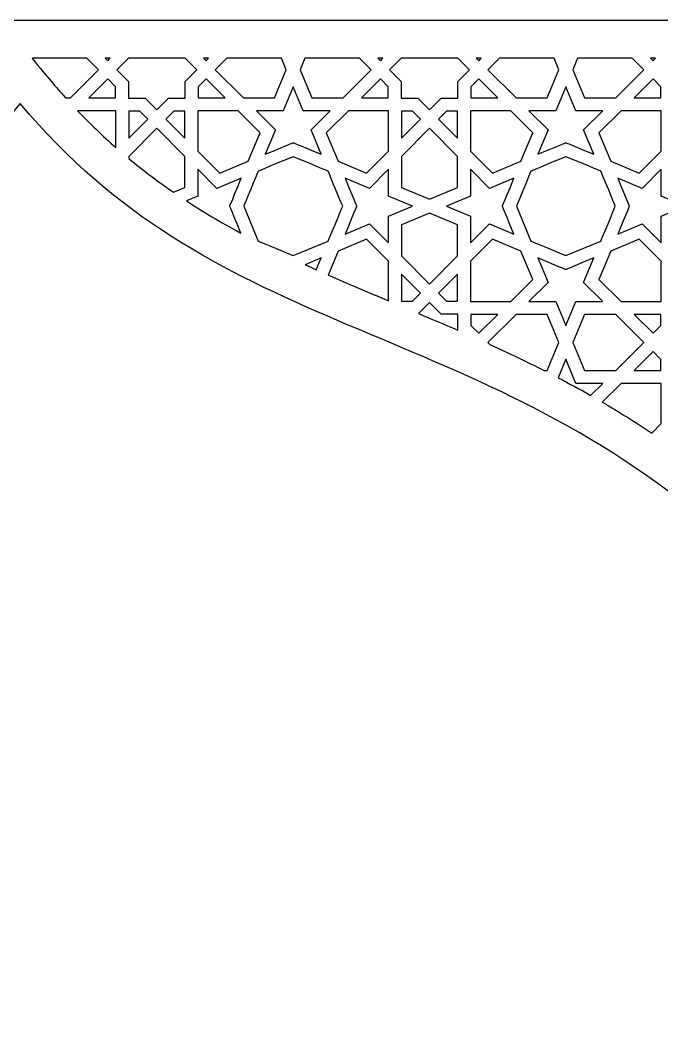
# Model space of a CAD drawing. Header units: millimetres. Extents: x -127 to 127, y -57 to 57.
# Drawn here: x 0.1 to 72.2, y -57 to 57.2 of the extents above; entities that cross this region are included whole.
import ezdxf

# ---------------------------------------------------------------- set-up
doc = ezdxf.new("R2010")
doc.units = ezdxf.units.MM
doc.header["$MEASUREMENT"] = 0
doc.layers.add('layer 1', color=7, linetype='Continuous')

msp = doc.modelspace()

# ---------------------------------------------------------------- linework, layer by layer
at = {"layer": 'layer 1', "color": 250}
for points, knots in [([(-126.8236, 57.1955), (-126.8236, 57.1955), (-126.8236, -56.9736), (-126.8236, -56.9736), (-126.8236, -56.9736), (-126.8236, -56.9736), (-98.0774, -56.9736), (-98.0774, -56.9736), (-98.0774, -56.9736), (-98.0774, -56.9736), (-98.0774, -45.5069), (-98.0774, -45.5069), (-98.0774, -45.5069), (-98.0774, -26.682), (-89.8408, -9.3041), (-75.48, 2.171), (-75.48, 2.171), (-48.3803, 23.8245), (-21.5625, 21.922), (0.0607, 47.8307), (0.0607, 47.8307), (21.6842, 21.922), (48.5017, 23.8249), (75.6017, 2.171), (75.6017, 2.171), (89.9626, -9.3041), (98.1992, -26.682), (98.1992, -45.5069), (98.1992, -45.5069), (98.1992, -45.5069), (98.1992, -56.9736), (98.1992, -56.9736), (98.1992, -56.9736), (98.1992, -56.9736), (126.9453, -56.9736), (126.9453, -56.9736), (126.9453, -56.9736), (126.9453, -56.9736), (126.9453, 57.1955), (126.9453, 57.1955), (126.9453, 57.1955), (126.9453, 57.1955), (-126.8236, 57.1955), (-126.8236, 57.1955)], [0, 0, 0, 0, 0.08333333, 0.08333333, 0.08333333, 0.08333333, 0.16666667, 0.16666667, 0.16666667, 0.16666667, 0.25, 0.25, 0.25, 0.25, 0.33333333, 0.33333333, 0.33333333, 0.33333333, 0.41666667, 0.41666667, 0.41666667, 0.41666667, 0.5, 0.5, 0.5, 0.5, 0.58333333, 0.58333333, 0.58333333, 0.58333333, 0.66666667, 0.66666667, 0.66666667, 0.66666667, 0.75, 0.75, 0.75, 0.75, 0.83333333, 0.83333333, 0.83333333, 0.83333333, 1, 1, 1, 1]), ([(8.8755, 51.6149), (8.8755, 51.6149), (5.7076, 48.4632), (5.7076, 48.4632), (5.7076, 48.4632), (5.7076, 48.4632), (5.1689, 48.4632), (5.1689, 48.4632), (5.1689, 48.4632), (3.9416, 49.826), (3.2837, 50.6402), (1.4164, 52.8902), (1.4164, 52.8902), (1.4164, 52.8902), (1.4291, 52.9209), (1.4291, 52.9209), (1.4291, 52.9209), (1.4291, 52.9209), (7.5629, 52.9209), (7.5629, 52.9209), (7.5629, 52.9209), (7.5629, 52.9209), (8.8755, 51.6149), (8.8755, 51.6149)], [0, 0, 0, 0, 0.14285714, 0.14285714, 0.14285714, 0.14285714, 0.28571429, 0.28571429, 0.28571429, 0.28571429, 0.42857143, 0.42857143, 0.42857143, 0.42857143, 0.57142857, 0.57142857, 0.57142857, 0.57142857, 0.71428571, 0.71428571, 0.71428571, 0.71428571, 1, 1, 1, 1]), ([(9.6241, 52.9209), (9.6241, 52.9209), (10.1921, 52.9209), (10.1921, 52.9209), (10.1921, 52.9209), (10.1921, 52.9209), (9.9074, 52.639), (9.9074, 52.639), (9.9074, 52.639), (9.9074, 52.639), (9.6241, 52.9209), (9.6241, 52.9209)], [0, 0, 0, 0, 0.25, 0.25, 0.25, 0.25, 0.5, 0.5, 0.5, 0.5, 1, 1, 1, 1]), ([(10.9421, 51.611), (10.9421, 51.611), (10.9485, 51.6174), (10.9485, 51.6174), (10.9485, 51.6174), (10.9485, 51.6174), (10.9442, 51.6213), (10.9442, 51.6213), (10.9442, 51.6213), (10.9442, 51.6213), (12.2527, 52.9167), (12.2527, 52.9167), (12.2527, 52.9167), (12.2527, 52.9167), (18.6246, 52.9209), (18.6246, 52.9209), (18.6246, 52.9209), (18.6246, 52.9209), (19.9394, 51.6149), (19.9394, 51.6149), (19.9394, 51.6149), (19.9394, 51.6149), (18.6246, 50.3135), (18.6246, 50.3135), (18.6246, 50.3135), (18.6246, 50.3135), (18.6246, 48.429), (18.6246, 48.429), (18.6246, 48.429), (18.6246, 48.429), (16.7404, 48.429), (16.7404, 48.429), (16.7404, 48.429), (16.7404, 48.429), (15.4386, 47.1145), (15.4386, 47.1145), (15.4386, 47.1145), (15.4386, 47.1145), (14.1372, 48.429), (14.1372, 48.429), (14.1372, 48.429), (14.1372, 48.429), (12.2527, 48.429), (12.2527, 48.429), (12.2527, 48.429), (12.2527, 48.429), (12.2527, 50.3135), (12.2527, 50.3135), (12.2527, 50.3135), (12.2527, 50.3135), (10.9421, 51.611), (10.9421, 51.611)], [0, 0, 0, 0, 0.07142857, 0.07142857, 0.07142857, 0.07142857, 0.14285714, 0.14285714, 0.14285714, 0.14285714, 0.21428571, 0.21428571, 0.21428571, 0.21428571, 0.28571429, 0.28571429, 0.28571429, 0.28571429, 0.35714286, 0.35714286, 0.35714286, 0.35714286, 0.42857143, 0.42857143, 0.42857143, 0.42857143, 0.5, 0.5, 0.5, 0.5, 0.57142857, 0.57142857, 0.57142857, 0.57142857, 0.64285714, 0.64285714, 0.64285714, 0.64285714, 0.71428571, 0.71428571, 0.71428571, 0.71428571, 0.78571429, 0.78571429, 0.78571429, 0.78571429, 0.85714286, 0.85714286, 0.85714286, 0.85714286, 1, 1, 1, 1]), ([(20.6855, 52.9209), (20.6855, 52.9209), (21.2531, 52.9209), (21.2531, 52.9209), (21.2531, 52.9209), (21.2531, 52.9209), (20.9702, 52.639), (20.9702, 52.639), (20.9702, 52.639), (20.9702, 52.639), (20.6855, 52.9209), (20.6855, 52.9209)], [0, 0, 0, 0, 0.25, 0.25, 0.25, 0.25, 0.5, 0.5, 0.5, 0.5, 1, 1, 1, 1]), ([(28.684, 48.4632), (28.684, 48.4632), (25.17, 48.4632), (25.17, 48.4632), (25.17, 48.4632), (25.17, 48.4632), (22.0021, 51.6149), (22.0021, 51.6149), (22.0021, 51.6149), (22.0021, 51.6149), (23.3151, 52.9209), (23.3151, 52.9209), (23.3151, 52.9209), (23.3151, 52.9209), (29.4485, 52.9209), (29.4485, 52.9209), (29.4485, 52.9209), (29.4485, 52.9209), (29.9893, 51.6149), (29.9893, 51.6149), (29.9893, 51.6149), (29.9893, 51.6149), (28.684, 48.4632), (28.684, 48.4632)], [0, 0, 0, 0, 0.14285714, 0.14285714, 0.14285714, 0.14285714, 0.28571429, 0.28571429, 0.28571429, 0.28571429, 0.42857143, 0.42857143, 0.42857143, 0.42857143, 0.57142857, 0.57142857, 0.57142857, 0.57142857, 0.71428571, 0.71428571, 0.71428571, 0.71428571, 1, 1, 1, 1]), ([(36.3823, 48.4632), (36.3823, 48.4632), (32.8687, 48.4632), (32.8687, 48.4632), (32.8687, 48.4632), (32.8687, 48.4632), (31.563, 51.6149), (31.563, 51.6149), (31.563, 51.6149), (31.563, 51.6149), (32.1042, 52.9209), (32.1042, 52.9209), (32.1042, 52.9209), (32.1042, 52.9209), (38.2376, 52.9209), (38.2376, 52.9209), (38.2376, 52.9209), (38.2376, 52.9209), (39.5506, 51.6149), (39.5506, 51.6149), (39.5506, 51.6149), (39.5506, 51.6149), (36.3823, 48.4632), (36.3823, 48.4632)], [0, 0, 0, 0, 0.14285714, 0.14285714, 0.14285714, 0.14285714, 0.28571429, 0.28571429, 0.28571429, 0.28571429, 0.42857143, 0.42857143, 0.42857143, 0.42857143, 0.57142857, 0.57142857, 0.57142857, 0.57142857, 0.71428571, 0.71428571, 0.71428571, 0.71428571, 1, 1, 1, 1]), ([(40.5825, 52.639), (40.5825, 52.639), (40.2992, 52.9209), (40.2992, 52.9209), (40.2992, 52.9209), (40.2992, 52.9209), (40.8672, 52.9209), (40.8672, 52.9209), (40.8672, 52.9209), (40.8672, 52.9209), (40.5825, 52.639), (40.5825, 52.639)], [0, 0, 0, 0, 0.25, 0.25, 0.25, 0.25, 0.5, 0.5, 0.5, 0.5, 1, 1, 1, 1]), ([(50.6074, 51.6079), (50.6074, 51.6079), (49.2996, 50.3135), (49.2996, 50.3135), (49.2996, 50.3135), (49.2996, 50.3135), (49.2996, 48.429), (49.2996, 48.429), (49.2996, 48.429), (49.2996, 48.429), (47.4151, 48.429), (47.4151, 48.429), (47.4151, 48.429), (47.4151, 48.429), (46.1137, 47.1145), (46.1137, 47.1145), (46.1137, 47.1145), (46.1137, 47.1145), (44.8123, 48.429), (44.8123, 48.429), (44.8123, 48.429), (44.8123, 48.429), (42.9278, 48.429), (42.9278, 48.429), (42.9278, 48.429), (42.9278, 48.429), (42.9278, 50.3135), (42.9278, 50.3135), (42.9278, 50.3135), (42.9278, 50.3135), (41.6133, 51.6149), (41.6133, 51.6149), (41.6133, 51.6149), (41.6133, 51.6149), (42.9278, 52.9167), (42.9278, 52.9167), (42.9278, 52.9167), (42.9278, 52.9167), (49.2996, 52.9209), (49.2996, 52.9209), (49.2996, 52.9209), (49.2996, 52.9209), (50.6109, 51.6185), (50.6109, 51.6185), (50.6109, 51.6185), (50.6109, 51.6185), (50.6039, 51.6114), (50.6039, 51.6114), (50.6039, 51.6114), (50.6039, 51.6114), (50.6074, 51.6079), (50.6074, 51.6079)], [0, 0, 0, 0, 0.07142857, 0.07142857, 0.07142857, 0.07142857, 0.14285714, 0.14285714, 0.14285714, 0.14285714, 0.21428571, 0.21428571, 0.21428571, 0.21428571, 0.28571429, 0.28571429, 0.28571429, 0.28571429, 0.35714286, 0.35714286, 0.35714286, 0.35714286, 0.42857143, 0.42857143, 0.42857143, 0.42857143, 0.5, 0.5, 0.5, 0.5, 0.57142857, 0.57142857, 0.57142857, 0.57142857, 0.64285714, 0.64285714, 0.64285714, 0.64285714, 0.71428571, 0.71428571, 0.71428571, 0.71428571, 0.78571429, 0.78571429, 0.78571429, 0.78571429, 0.85714286, 0.85714286, 0.85714286, 0.85714286, 1, 1, 1, 1]), ([(51.3606, 52.9209), (51.3606, 52.9209), (51.9282, 52.9209), (51.9282, 52.9209), (51.9282, 52.9209), (51.9282, 52.9209), (51.6449, 52.639), (51.6449, 52.639), (51.6449, 52.639), (51.6449, 52.639), (51.3606, 52.9209), (51.3606, 52.9209)], [0, 0, 0, 0, 0.25, 0.25, 0.25, 0.25, 0.5, 0.5, 0.5, 0.5, 1, 1, 1, 1]), ([(59.3591, 48.4632), (59.3591, 48.4632), (55.8451, 48.4632), (55.8451, 48.4632), (55.8451, 48.4632), (55.8451, 48.4632), (52.6771, 51.6149), (52.6771, 51.6149), (52.6771, 51.6149), (52.6771, 51.6149), (53.9898, 52.9209), (53.9898, 52.9209), (53.9898, 52.9209), (53.9898, 52.9209), (60.1232, 52.9209), (60.1232, 52.9209), (60.1232, 52.9209), (60.1232, 52.9209), (60.664, 51.6149), (60.664, 51.6149), (60.664, 51.6149), (60.664, 51.6149), (59.3591, 48.4632), (59.3591, 48.4632)], [0, 0, 0, 0, 0.14285714, 0.14285714, 0.14285714, 0.14285714, 0.28571429, 0.28571429, 0.28571429, 0.28571429, 0.42857143, 0.42857143, 0.42857143, 0.42857143, 0.57142857, 0.57142857, 0.57142857, 0.57142857, 0.71428571, 0.71428571, 0.71428571, 0.71428571, 1, 1, 1, 1]), ([(67.0574, 48.4632), (67.0574, 48.4632), (63.5434, 48.4632), (63.5434, 48.4632), (63.5434, 48.4632), (63.5434, 48.4632), (62.2381, 51.6149), (62.2381, 51.6149), (62.2381, 51.6149), (62.2381, 51.6149), (62.7793, 52.9209), (62.7793, 52.9209), (62.7793, 52.9209), (62.7793, 52.9209), (68.9127, 52.9209), (68.9127, 52.9209), (68.9127, 52.9209), (68.9127, 52.9209), (70.2254, 51.6149), (70.2254, 51.6149), (70.2254, 51.6149), (70.2254, 51.6149), (67.0574, 48.4632), (67.0574, 48.4632)], [0, 0, 0, 0, 0.14285714, 0.14285714, 0.14285714, 0.14285714, 0.28571429, 0.28571429, 0.28571429, 0.28571429, 0.42857143, 0.42857143, 0.42857143, 0.42857143, 0.57142857, 0.57142857, 0.57142857, 0.57142857, 0.71428571, 0.71428571, 0.71428571, 0.71428571, 1, 1, 1, 1]), ([(71.2576, 52.639), (71.2576, 52.639), (70.9743, 52.9209), (70.9743, 52.9209), (70.9743, 52.9209), (70.9743, 52.9209), (71.5423, 52.9209), (71.5423, 52.9209), (71.5423, 52.9209), (71.5423, 52.9209), (71.2576, 52.639), (71.2576, 52.639)], [0, 0, 0, 0, 0.25, 0.25, 0.25, 0.25, 0.5, 0.5, 0.5, 0.5, 1, 1, 1, 1]), ([(7.7696, 48.4632), (7.7696, 48.4632), (9.9074, 50.5908), (9.9074, 50.5908), (9.9074, 50.5908), (9.9074, 50.5908), (10.7989, 49.7071), (10.7989, 49.7071), (10.7989, 49.7071), (10.7989, 49.7071), (10.7989, 48.4632), (10.7989, 48.4632), (10.7989, 48.4632), (10.7989, 48.4632), (7.7696, 48.4632), (7.7696, 48.4632)], [0, 0, 0, 0, 0.2, 0.2, 0.2, 0.2, 0.4, 0.4, 0.4, 0.4, 0.6, 0.6, 0.6, 0.6, 1, 1, 1, 1]), ([(20.0787, 48.4632), (20.0787, 48.4632), (20.0787, 49.7071), (20.0787, 49.7071), (20.0787, 49.7071), (20.0787, 49.7071), (20.9702, 50.5908), (20.9702, 50.5908), (20.9702, 50.5908), (20.9702, 50.5908), (23.108, 48.4632), (23.108, 48.4632), (23.108, 48.4632), (23.108, 48.4632), (20.0787, 48.4632), (20.0787, 48.4632)], [0, 0, 0, 0, 0.2, 0.2, 0.2, 0.2, 0.4, 0.4, 0.4, 0.4, 0.6, 0.6, 0.6, 0.6, 1, 1, 1, 1]), ([(41.474, 49.7071), (41.474, 49.7071), (41.474, 48.4632), (41.474, 48.4632), (41.474, 48.4632), (41.474, 48.4632), (38.4447, 48.4632), (38.4447, 48.4632), (38.4447, 48.4632), (38.4447, 48.4632), (40.5825, 50.5908), (40.5825, 50.5908), (40.5825, 50.5908), (40.5825, 50.5908), (41.474, 49.7071), (41.474, 49.7071)], [0, 0, 0, 0, 0.2, 0.2, 0.2, 0.2, 0.4, 0.4, 0.4, 0.4, 0.6, 0.6, 0.6, 0.6, 1, 1, 1, 1]), ([(50.7534, 48.4632), (50.7534, 48.4632), (50.7534, 49.7071), (50.7534, 49.7071), (50.7534, 49.7071), (50.7534, 49.7071), (51.6453, 50.5908), (51.6453, 50.5908), (51.6453, 50.5908), (51.6453, 50.5908), (53.7831, 48.4632), (53.7831, 48.4632), (53.7831, 48.4632), (53.7831, 48.4632), (50.7534, 48.4632), (50.7534, 48.4632)], [0, 0, 0, 0, 0.2, 0.2, 0.2, 0.2, 0.4, 0.4, 0.4, 0.4, 0.6, 0.6, 0.6, 0.6, 1, 1, 1, 1]), ([(72.1491, 49.7071), (72.1491, 49.7071), (72.1491, 48.4632), (72.1491, 48.4632), (72.1491, 48.4632), (72.1491, 48.4632), (69.1194, 48.4632), (69.1194, 48.4632), (69.1194, 48.4632), (69.1194, 48.4632), (71.2576, 50.5908), (71.2576, 50.5908), (71.2576, 50.5908), (71.2576, 50.5908), (72.1491, 49.7071), (72.1491, 49.7071)], [0, 0, 0, 0, 0.2, 0.2, 0.2, 0.2, 0.4, 0.4, 0.4, 0.4, 0.6, 0.6, 0.6, 0.6, 1, 1, 1, 1]), ([(32.7798, 44.8765), (32.7798, 44.8765), (33.9263, 42.1122), (33.9263, 42.1122), (33.9263, 42.1122), (30.7393, 43.4333), (30.9623, 43.3405), (30.7763, 43.4188), (30.7763, 43.4188), (30.5844, 43.3381), (30.915, 43.4756), (27.626, 42.1122), (27.626, 42.1122), (27.626, 42.1122), (28.7726, 44.8765), (28.7726, 44.8765), (28.7726, 44.8765), (28.7726, 44.8765), (26.6301, 47.0094), (26.6301, 47.0094), (26.6301, 47.0094), (26.6301, 47.0094), (29.6559, 47.0094), (29.6559, 47.0094), (29.6559, 47.0094), (29.6559, 47.0094), (30.7763, 49.7145), (30.7763, 49.7145), (30.7763, 49.7145), (30.7763, 49.7145), (31.8964, 47.0094), (31.8964, 47.0094), (31.8964, 47.0094), (31.8964, 47.0094), (34.9222, 47.0094), (34.9222, 47.0094), (34.9222, 47.0094), (34.9222, 47.0094), (32.7798, 44.8765), (32.7798, 44.8765)], [0, 0, 0, 0, 0.09090909, 0.09090909, 0.09090909, 0.09090909, 0.18181818, 0.18181818, 0.18181818, 0.18181818, 0.27272727, 0.27272727, 0.27272727, 0.27272727, 0.36363636, 0.36363636, 0.36363636, 0.36363636, 0.45454545, 0.45454545, 0.45454545, 0.45454545, 0.54545455, 0.54545455, 0.54545455, 0.54545455, 0.63636364, 0.63636364, 0.63636364, 0.63636364, 0.72727273, 0.72727273, 0.72727273, 0.72727273, 0.81818182, 0.81818182, 0.81818182, 0.81818182, 1, 1, 1, 1]), ([(63.4549, 44.8765), (63.4549, 44.8765), (64.6014, 42.1122), (64.6014, 42.1122), (64.6014, 42.1122), (61.3756, 43.4495), (61.6373, 43.3405), (61.4514, 43.4188), (61.4514, 43.4188), (61.2655, 43.3405), (61.6183, 43.4873), (58.3011, 42.1122), (58.3011, 42.1122), (58.3011, 42.1122), (59.4477, 44.8765), (59.4477, 44.8765), (59.4477, 44.8765), (59.4477, 44.8765), (57.3052, 47.0094), (57.3052, 47.0094), (57.3052, 47.0094), (57.3052, 47.0094), (60.331, 47.0094), (60.331, 47.0094), (60.331, 47.0094), (60.331, 47.0094), (61.4514, 49.7145), (61.4514, 49.7145), (61.4514, 49.7145), (61.4514, 49.7145), (62.5719, 47.0094), (62.5719, 47.0094), (62.5719, 47.0094), (62.5719, 47.0094), (65.5973, 47.0094), (65.5973, 47.0094), (65.5973, 47.0094), (65.5973, 47.0094), (63.4549, 44.8765), (63.4549, 44.8765)], [0, 0, 0, 0, 0.09090909, 0.09090909, 0.09090909, 0.09090909, 0.18181818, 0.18181818, 0.18181818, 0.18181818, 0.27272727, 0.27272727, 0.27272727, 0.27272727, 0.36363636, 0.36363636, 0.36363636, 0.36363636, 0.45454545, 0.45454545, 0.45454545, 0.45454545, 0.54545455, 0.54545455, 0.54545455, 0.54545455, 0.63636364, 0.63636364, 0.63636364, 0.63636364, 0.72727273, 0.72727273, 0.72727273, 0.72727273, 0.81818182, 0.81818182, 0.81818182, 0.81818182, 1, 1, 1, 1]), ([(10.8331, 47.0094), (10.8331, 47.0094), (10.8331, 42.8706), (10.8331, 42.8706), (10.8331, 42.8706), (9.337, 44.1826), (7.8881, 45.5726), (6.5172, 47.0094), (6.5172, 47.0094), (6.5172, 47.0094), (10.8331, 47.0094), (10.8331, 47.0094)], [0, 0, 0, 0, 0.25, 0.25, 0.25, 0.25, 0.5, 0.5, 0.5, 0.5, 1, 1, 1, 1]), ([(12.2869, 43.9459), (12.2869, 43.9459), (12.2869, 46.9752), (12.2869, 46.9752), (12.2869, 46.9752), (12.2869, 46.9752), (13.5308, 46.9752), (13.5308, 46.9752), (13.5308, 46.9752), (13.5308, 46.9752), (14.4149, 46.0837), (14.4149, 46.0837), (14.4149, 46.0837), (14.4149, 46.0837), (12.2869, 43.9459), (12.2869, 43.9459)], [0, 0, 0, 0, 0.2, 0.2, 0.2, 0.2, 0.4, 0.4, 0.4, 0.4, 0.6, 0.6, 0.6, 0.6, 1, 1, 1, 1]), ([(18.5907, 46.9752), (18.5907, 46.9752), (18.5907, 43.9459), (18.5907, 43.9459), (18.5907, 43.9459), (18.5907, 43.9459), (16.4627, 46.0837), (16.4627, 46.0837), (16.4627, 46.0837), (16.4627, 46.0837), (17.3468, 46.9752), (17.3468, 46.9752), (17.3468, 46.9752), (17.3468, 46.9752), (18.5907, 46.9752), (18.5907, 46.9752)], [0, 0, 0, 0, 0.2, 0.2, 0.2, 0.2, 0.4, 0.4, 0.4, 0.4, 0.6, 0.6, 0.6, 0.6, 1, 1, 1, 1]), ([(27.0567, 44.534), (27.0567, 44.534), (25.7256, 41.3265), (25.7256, 41.3265), (25.7256, 41.3265), (25.7256, 41.3265), (22.5199, 39.9969), (22.5199, 39.9969), (22.5199, 39.9969), (22.5199, 39.9969), (20.0445, 42.484), (20.0445, 42.484), (20.0445, 42.484), (20.0445, 42.484), (20.0445, 47.0094), (20.0445, 47.0094), (20.0445, 47.0094), (20.0445, 47.0094), (24.5699, 47.0094), (24.5699, 47.0094), (24.5699, 47.0094), (24.5699, 47.0094), (27.0567, 44.534), (27.0567, 44.534)], [0, 0, 0, 0, 0.14285714, 0.14285714, 0.14285714, 0.14285714, 0.28571429, 0.28571429, 0.28571429, 0.28571429, 0.42857143, 0.42857143, 0.42857143, 0.42857143, 0.57142857, 0.57142857, 0.57142857, 0.57142857, 0.71428571, 0.71428571, 0.71428571, 0.71428571, 1, 1, 1, 1]), ([(35.8253, 41.3272), (35.8253, 41.3272), (34.4957, 44.534), (34.4957, 44.534), (34.4957, 44.534), (34.4957, 44.534), (36.9828, 47.0094), (36.9828, 47.0094), (36.9828, 47.0094), (36.9828, 47.0094), (41.5082, 47.0094), (41.5082, 47.0094), (41.5082, 47.0094), (41.5082, 47.0094), (41.5082, 42.484), (41.5082, 42.484), (41.5082, 42.484), (41.5082, 42.484), (39.0328, 39.9969), (39.0328, 39.9969), (39.0328, 39.9969), (39.0328, 39.9969), (35.8253, 41.3272), (35.8253, 41.3272)], [0, 0, 0, 0, 0.14285714, 0.14285714, 0.14285714, 0.14285714, 0.28571429, 0.28571429, 0.28571429, 0.28571429, 0.42857143, 0.42857143, 0.42857143, 0.42857143, 0.57142857, 0.57142857, 0.57142857, 0.57142857, 0.71428571, 0.71428571, 0.71428571, 0.71428571, 1, 1, 1, 1]), ([(45.0896, 46.0837), (45.0896, 46.0837), (42.9616, 43.9459), (42.9616, 43.9459), (42.9616, 43.9459), (42.9616, 43.9459), (42.9616, 46.9752), (42.9616, 46.9752), (42.9616, 46.9752), (42.9616, 46.9752), (44.2059, 46.9752), (44.2059, 46.9752), (44.2059, 46.9752), (44.2059, 46.9752), (45.0896, 46.0837), (45.0896, 46.0837)], [0, 0, 0, 0, 0.2, 0.2, 0.2, 0.2, 0.4, 0.4, 0.4, 0.4, 0.6, 0.6, 0.6, 0.6, 1, 1, 1, 1]), ([(49.2654, 46.9752), (49.2654, 46.9752), (49.2654, 43.9459), (49.2654, 43.9459), (49.2654, 43.9459), (49.2654, 43.9459), (47.1378, 46.0837), (47.1378, 46.0837), (47.1378, 46.0837), (47.1378, 46.0837), (48.0215, 46.9752), (48.0215, 46.9752), (48.0215, 46.9752), (48.0215, 46.9752), (49.2654, 46.9752), (49.2654, 46.9752)], [0, 0, 0, 0, 0.2, 0.2, 0.2, 0.2, 0.4, 0.4, 0.4, 0.4, 0.6, 0.6, 0.6, 0.6, 1, 1, 1, 1]), ([(56.4007, 41.3265), (56.4007, 41.3265), (53.195, 39.9969), (53.195, 39.9969), (53.195, 39.9969), (53.195, 39.9969), (50.7196, 42.484), (50.7196, 42.484), (50.7196, 42.484), (50.7196, 42.484), (50.7196, 47.0094), (50.7196, 47.0094), (50.7196, 47.0094), (50.7196, 47.0094), (55.2447, 47.0094), (55.2447, 47.0094), (55.2447, 47.0094), (55.2447, 47.0094), (57.7317, 44.534), (57.7317, 44.534), (57.7317, 44.534), (57.7317, 44.534), (56.4007, 41.3265), (56.4007, 41.3265)], [0, 0, 0, 0, 0.14285714, 0.14285714, 0.14285714, 0.14285714, 0.28571429, 0.28571429, 0.28571429, 0.28571429, 0.42857143, 0.42857143, 0.42857143, 0.42857143, 0.57142857, 0.57142857, 0.57142857, 0.57142857, 0.71428571, 0.71428571, 0.71428571, 0.71428571, 1, 1, 1, 1]), ([(72.1829, 42.484), (72.1829, 42.484), (69.7075, 39.9969), (69.7075, 39.9969), (69.7075, 39.9969), (69.7075, 39.9969), (66.5004, 41.3272), (66.5004, 41.3272), (66.5004, 41.3272), (66.5004, 41.3272), (65.1708, 44.534), (65.1708, 44.534), (65.1708, 44.534), (65.1708, 44.534), (67.6579, 47.0094), (67.6579, 47.0094), (67.6579, 47.0094), (67.6579, 47.0094), (72.1829, 47.0094), (72.1829, 47.0094), (72.1829, 47.0094), (72.1829, 47.0094), (72.1829, 42.484), (72.1829, 42.484)], [0, 0, 0, 0, 0.14285714, 0.14285714, 0.14285714, 0.14285714, 0.28571429, 0.28571429, 0.28571429, 0.28571429, 0.42857143, 0.42857143, 0.42857143, 0.42857143, 0.57142857, 0.57142857, 0.57142857, 0.57142857, 0.71428571, 0.71428571, 0.71428571, 0.71428571, 1, 1, 1, 1]), ([(18.5907, 41.8836), (18.5907, 41.8836), (18.5907, 38.3695), (18.5907, 38.3695), (18.5907, 38.3695), (18.5907, 38.3695), (17.3168, 37.8425), (17.3168, 37.8425), (17.3168, 37.8425), (15.5762, 39.0349), (13.8846, 40.3095), (12.2869, 41.632), (12.2869, 41.632), (12.2869, 41.632), (12.2869, 41.8836), (12.2869, 41.8836), (12.2869, 41.8836), (12.2869, 41.8836), (15.4386, 45.0515), (15.4386, 45.0515), (15.4386, 45.0515), (15.4386, 45.0515), (18.5907, 41.8836), (18.5907, 41.8836)], [0, 0, 0, 0, 0.14285714, 0.14285714, 0.14285714, 0.14285714, 0.28571429, 0.28571429, 0.28571429, 0.28571429, 0.42857143, 0.42857143, 0.42857143, 0.42857143, 0.57142857, 0.57142857, 0.57142857, 0.57142857, 0.71428571, 0.71428571, 0.71428571, 0.71428571, 1, 1, 1, 1]), ([(42.9616, 41.8836), (42.9616, 41.8836), (46.1137, 45.0515), (46.1137, 45.0515), (46.1137, 45.0515), (46.1137, 45.0515), (49.2654, 41.8836), (49.2654, 41.8836), (49.2654, 41.8836), (49.2654, 41.8836), (49.2654, 38.3695), (49.2654, 38.3695), (49.2654, 38.3695), (49.2654, 38.3695), (46.1137, 37.0646), (46.1137, 37.0646), (46.1137, 37.0646), (46.1137, 37.0646), (42.9616, 38.3695), (42.9616, 38.3695), (42.9616, 38.3695), (42.9616, 38.3695), (42.9616, 41.8836), (42.9616, 41.8836)], [0, 0, 0, 0, 0.14285714, 0.14285714, 0.14285714, 0.14285714, 0.28571429, 0.28571429, 0.28571429, 0.28571429, 0.42857143, 0.42857143, 0.42857143, 0.42857143, 0.57142857, 0.57142857, 0.57142857, 0.57142857, 0.71428571, 0.71428571, 0.71428571, 0.71428571, 1, 1, 1, 1]), ([(26.8351, 40.21), (27.3075, 40.4068), (30.2768, 41.6373), (30.7763, 41.8444), (30.7763, 41.8444), (31.2755, 41.6373), (34.2477, 40.4058), (34.7183, 40.2096), (34.7183, 40.2096), (34.974, 39.5383), (36.1396, 36.7609), (36.3428, 36.2769), (36.3428, 36.2769), (36.1209, 35.7424), (34.9232, 32.8517), (34.7098, 32.3416), (34.7098, 32.3416), (34.7098, 32.3416), (30.7763, 30.7107), (30.7763, 30.7107), (30.7763, 30.7107), (30.2765, 30.9178), (27.3032, 32.1508), (26.8411, 32.3423), (26.8411, 32.3423), (26.8411, 32.3423), (25.2095, 36.2776), (25.2095, 36.2776), (25.2095, 36.2776), (25.2871, 36.4635), (26.6884, 39.8399), (26.8351, 40.21)], [0, 0, 0, 0, 0.11111111, 0.11111111, 0.11111111, 0.11111111, 0.22222222, 0.22222222, 0.22222222, 0.22222222, 0.33333333, 0.33333333, 0.33333333, 0.33333333, 0.44444444, 0.44444444, 0.44444444, 0.44444444, 0.55555556, 0.55555556, 0.55555556, 0.55555556, 0.66666667, 0.66666667, 0.66666667, 0.66666667, 0.77777778, 0.77777778, 0.77777778, 0.77777778, 1, 1, 1, 1]), ([(61.4514, 30.7107), (60.9515, 30.9178), (57.9783, 32.1508), (57.5162, 32.3423), (57.5162, 32.3423), (57.5162, 32.3423), (55.885, 36.2769), (55.885, 36.2769), (55.885, 36.2769), (56.0882, 36.7612), (57.2537, 39.5383), (57.5091, 40.2096), (57.5091, 40.2096), (57.9797, 40.4058), (60.9519, 41.6373), (61.4514, 41.8444), (61.4514, 41.8444), (61.9506, 41.6373), (64.9199, 40.4068), (65.3923, 40.21), (65.3923, 40.21), (65.5401, 39.8371), (66.9407, 36.4635), (67.0179, 36.2776), (67.0179, 36.2776), (66.8119, 35.7798), (65.5878, 32.8267), (65.3849, 32.3416), (65.3849, 32.3416), (65.3849, 32.3416), (61.4514, 30.7107), (61.4514, 30.7107)], [0, 0, 0, 0, 0.11111111, 0.11111111, 0.11111111, 0.11111111, 0.22222222, 0.22222222, 0.22222222, 0.22222222, 0.33333333, 0.33333333, 0.33333333, 0.33333333, 0.44444444, 0.44444444, 0.44444444, 0.44444444, 0.55555556, 0.55555556, 0.55555556, 0.55555556, 0.66666667, 0.66666667, 0.66666667, 0.66666667, 0.77777778, 0.77777778, 0.77777778, 0.77777778, 1, 1, 1, 1]), ([(20.0445, 37.3976), (20.0445, 37.3976), (20.0445, 40.4234), (20.0445, 40.4234), (20.0445, 40.4234), (20.0445, 40.4234), (22.177, 38.281), (22.177, 38.281), (22.177, 38.281), (22.177, 38.281), (24.9414, 39.4275), (24.9414, 39.4275), (24.9414, 39.4275), (23.6079, 36.2105), (23.7296, 36.5037), (23.6347, 36.2776), (23.6347, 36.2776), (23.713, 36.0916), (23.5705, 36.4349), (24.8885, 33.2543), (24.8885, 33.2543), (22.546, 34.5147), (20.6029, 35.6785), (18.7734, 36.8713), (18.7734, 36.8713), (18.7734, 36.8713), (20.0445, 37.3976), (20.0445, 37.3976)], [0, 0, 0, 0, 0.125, 0.125, 0.125, 0.125, 0.25, 0.25, 0.25, 0.25, 0.375, 0.375, 0.375, 0.375, 0.5, 0.5, 0.5, 0.5, 0.625, 0.625, 0.625, 0.625, 0.75, 0.75, 0.75, 0.75, 1, 1, 1, 1]), ([(37.9176, 36.2776), (37.8241, 36.5005), (37.9705, 36.1477), (36.6113, 39.4275), (36.6113, 39.4275), (36.6113, 39.4275), (39.3753, 38.281), (39.3753, 38.281), (39.3753, 38.281), (39.3753, 38.281), (41.5082, 40.4234), (41.5082, 40.4234), (41.5082, 40.4234), (41.5082, 40.4234), (41.5082, 37.3976), (41.5082, 37.3976), (41.5082, 37.3976), (41.5082, 37.3976), (44.2133, 36.2776), (44.2133, 36.2776), (44.2133, 36.2776), (44.2133, 36.2776), (41.5082, 35.1571), (41.5082, 35.1571), (41.5082, 35.1571), (41.5082, 35.1571), (41.5082, 32.1314), (41.5082, 32.1314), (41.5082, 32.1314), (41.5082, 32.1314), (39.3753, 34.2738), (39.3753, 34.2738), (39.3753, 34.2738), (39.3753, 34.2738), (36.6113, 33.1273), (36.6113, 33.1273), (36.6113, 33.1273), (37.9762, 36.4208), (37.8397, 36.0916), (37.9176, 36.2776)], [0, 0, 0, 0, 0.09090909, 0.09090909, 0.09090909, 0.09090909, 0.18181818, 0.18181818, 0.18181818, 0.18181818, 0.27272727, 0.27272727, 0.27272727, 0.27272727, 0.36363636, 0.36363636, 0.36363636, 0.36363636, 0.45454545, 0.45454545, 0.45454545, 0.45454545, 0.54545455, 0.54545455, 0.54545455, 0.54545455, 0.63636364, 0.63636364, 0.63636364, 0.63636364, 0.72727273, 0.72727273, 0.72727273, 0.72727273, 0.81818182, 0.81818182, 0.81818182, 0.81818182, 1, 1, 1, 1]), ([(48.0141, 36.2776), (48.0141, 36.2776), (50.7196, 37.3976), (50.7196, 37.3976), (50.7196, 37.3976), (50.7196, 37.3976), (50.7196, 40.4234), (50.7196, 40.4234), (50.7196, 40.4234), (50.7196, 40.4234), (52.8521, 38.281), (52.8521, 38.281), (52.8521, 38.281), (52.8521, 38.281), (55.6165, 39.4275), (55.6165, 39.4275), (55.6165, 39.4275), (54.2502, 36.1315), (54.3983, 36.4878), (54.3098, 36.2776), (54.3098, 36.2776), (54.4029, 36.0557), (54.2248, 36.485), (55.6165, 33.1273), (55.6165, 33.1273), (55.6165, 33.1273), (52.8521, 34.2738), (52.8521, 34.2738), (52.8521, 34.2738), (52.8521, 34.2738), (50.7196, 32.1314), (50.7196, 32.1314), (50.7196, 32.1314), (50.7196, 32.1314), (50.7196, 35.1571), (50.7196, 35.1571), (50.7196, 35.1571), (50.7196, 35.1571), (48.0141, 36.2776), (48.0141, 36.2776)], [0, 0, 0, 0, 0.09090909, 0.09090909, 0.09090909, 0.09090909, 0.18181818, 0.18181818, 0.18181818, 0.18181818, 0.27272727, 0.27272727, 0.27272727, 0.27272727, 0.36363636, 0.36363636, 0.36363636, 0.36363636, 0.45454545, 0.45454545, 0.45454545, 0.45454545, 0.54545455, 0.54545455, 0.54545455, 0.54545455, 0.63636364, 0.63636364, 0.63636364, 0.63636364, 0.72727273, 0.72727273, 0.72727273, 0.72727273, 0.81818182, 0.81818182, 0.81818182, 0.81818182, 1, 1, 1, 1]), ([(68.5924, 36.2776), (68.5091, 36.4765), (68.6435, 36.153), (67.286, 39.4275), (67.286, 39.4275), (67.286, 39.4275), (70.0507, 38.281), (70.0507, 38.281), (70.0507, 38.281), (70.0507, 38.281), (72.1829, 40.4234), (72.1829, 40.4234), (72.1829, 40.4234), (72.1829, 40.4234), (72.1829, 37.3976), (72.1829, 37.3976), (72.1829, 37.3976), (72.1829, 37.3976), (74.8884, 36.2776), (74.8884, 36.2776), (74.8884, 36.2776), (74.8884, 36.2776), (72.1829, 35.1571), (72.1829, 35.1571), (72.1829, 35.1571), (72.1829, 35.1571), (72.1829, 32.1314), (72.1829, 32.1314), (72.1829, 32.1314), (72.1829, 32.1314), (70.0507, 34.2738), (70.0507, 34.2738), (70.0507, 34.2738), (70.0507, 34.2738), (67.286, 33.1273), (67.286, 33.1273), (67.286, 33.1273), (68.6223, 36.3506), (68.5144, 36.0916), (68.5924, 36.2776)], [0, 0, 0, 0, 0.09090909, 0.09090909, 0.09090909, 0.09090909, 0.18181818, 0.18181818, 0.18181818, 0.18181818, 0.27272727, 0.27272727, 0.27272727, 0.27272727, 0.36363636, 0.36363636, 0.36363636, 0.36363636, 0.45454545, 0.45454545, 0.45454545, 0.45454545, 0.54545455, 0.54545455, 0.54545455, 0.54545455, 0.63636364, 0.63636364, 0.63636364, 0.63636364, 0.72727273, 0.72727273, 0.72727273, 0.72727273, 0.81818182, 0.81818182, 0.81818182, 0.81818182, 1, 1, 1, 1]), ([(42.9616, 30.6712), (42.9616, 30.6712), (42.9616, 34.1852), (42.9616, 34.1852), (42.9616, 34.1852), (42.9616, 34.1852), (46.1137, 35.4902), (46.1137, 35.4902), (46.1137, 35.4902), (46.1137, 35.4902), (49.2654, 34.1852), (49.2654, 34.1852), (49.2654, 34.1852), (49.2654, 34.1852), (49.2654, 30.6712), (49.2654, 30.6712), (49.2654, 30.6712), (49.2654, 30.6712), (46.1137, 27.5033), (46.1137, 27.5033), (46.1137, 27.5033), (46.1137, 27.5033), (42.9616, 30.6712), (42.9616, 30.6712)], [0, 0, 0, 0, 0.14285714, 0.14285714, 0.14285714, 0.14285714, 0.28571429, 0.28571429, 0.28571429, 0.28571429, 0.42857143, 0.42857143, 0.42857143, 0.42857143, 0.57142857, 0.57142857, 0.57142857, 0.57142857, 0.71428571, 0.71428571, 0.71428571, 0.71428571, 1, 1, 1, 1]), ([(35.8257, 31.2279), (35.8257, 31.2279), (39.0328, 32.5579), (39.0328, 32.5579), (39.0328, 32.5579), (39.0328, 32.5579), (41.5082, 30.0711), (41.5082, 30.0711), (41.5082, 30.0711), (41.5082, 30.0711), (41.5082, 25.6233), (41.5082, 25.6233), (41.5082, 25.6233), (39.1845, 26.5991), (36.9136, 27.5572), (34.7059, 28.5281), (34.7059, 28.5281), (34.7059, 28.5281), (35.8257, 31.2279), (35.8257, 31.2279)], [0, 0, 0, 0, 0.16666667, 0.16666667, 0.16666667, 0.16666667, 0.33333333, 0.33333333, 0.33333333, 0.33333333, 0.5, 0.5, 0.5, 0.5, 0.66666667, 0.66666667, 0.66666667, 0.66666667, 1, 1, 1, 1]), ([(50.7196, 30.0711), (50.7196, 30.0711), (53.195, 32.5579), (53.195, 32.5579), (53.195, 32.5579), (53.195, 32.5579), (56.4018, 31.2279), (56.4018, 31.2279), (56.4018, 31.2279), (56.4018, 31.2279), (57.7317, 28.0212), (57.7317, 28.0212), (57.7317, 28.0212), (57.7317, 28.0212), (55.2447, 25.5457), (55.2447, 25.5457), (55.2447, 25.5457), (55.2447, 25.5457), (50.7196, 25.5457), (50.7196, 25.5457), (50.7196, 25.5457), (50.7196, 25.5457), (50.7196, 30.0711), (50.7196, 30.0711)], [0, 0, 0, 0, 0.14285714, 0.14285714, 0.14285714, 0.14285714, 0.28571429, 0.28571429, 0.28571429, 0.28571429, 0.42857143, 0.42857143, 0.42857143, 0.42857143, 0.57142857, 0.57142857, 0.57142857, 0.57142857, 0.71428571, 0.71428571, 0.71428571, 0.71428571, 1, 1, 1, 1]), ([(66.5007, 31.2279), (66.5007, 31.2279), (69.7075, 32.5579), (69.7075, 32.5579), (69.7075, 32.5579), (69.7075, 32.5579), (72.1829, 30.0711), (72.1829, 30.0711), (72.1829, 30.0711), (72.1829, 30.0711), (72.1829, 25.5457), (72.1829, 25.5457), (72.1829, 25.5457), (72.1829, 25.5457), (67.6579, 25.5457), (67.6579, 25.5457), (67.6579, 25.5457), (67.6579, 25.5457), (65.1708, 28.0212), (65.1708, 28.0212), (65.1708, 28.0212), (65.1708, 28.0212), (66.5007, 31.2279), (66.5007, 31.2279)], [0, 0, 0, 0, 0.14285714, 0.14285714, 0.14285714, 0.14285714, 0.28571429, 0.28571429, 0.28571429, 0.28571429, 0.42857143, 0.42857143, 0.42857143, 0.42857143, 0.57142857, 0.57142857, 0.57142857, 0.57142857, 0.71428571, 0.71428571, 0.71428571, 0.71428571, 1, 1, 1, 1]), ([(33.9263, 30.4426), (33.9263, 30.4426), (33.377, 29.1183), (33.377, 29.1183), (33.377, 29.1183), (32.954, 29.3077), (32.5321, 29.4982), (32.1113, 29.6901), (32.1113, 29.6901), (32.1113, 29.6901), (33.9263, 30.4426), (33.9263, 30.4426)], [0, 0, 0, 0, 0.25, 0.25, 0.25, 0.25, 0.5, 0.5, 0.5, 0.5, 1, 1, 1, 1]), ([(59.4477, 27.6783), (59.4477, 27.6783), (58.3011, 30.4426), (58.3011, 30.4426), (58.3011, 30.4426), (61.553, 29.0947), (61.2341, 29.2273), (61.4514, 29.1359), (61.4514, 29.1359), (61.6423, 29.2164), (61.2638, 29.059), (64.6014, 30.4426), (64.6014, 30.4426), (64.6014, 30.4426), (63.4549, 27.6783), (63.4549, 27.6783), (63.4549, 27.6783), (63.4549, 27.6783), (65.5973, 25.5457), (65.5973, 25.5457), (65.5973, 25.5457), (65.5973, 25.5457), (62.5719, 25.5457), (62.5719, 25.5457), (62.5719, 25.5457), (62.5719, 25.5457), (61.4514, 22.8403), (61.4514, 22.8403), (61.4514, 22.8403), (61.4514, 22.8403), (60.331, 25.5457), (60.331, 25.5457), (60.331, 25.5457), (60.331, 25.5457), (57.3052, 25.5457), (57.3052, 25.5457), (57.3052, 25.5457), (57.3052, 25.5457), (59.4477, 27.6783), (59.4477, 27.6783)], [0, 0, 0, 0, 0.09090909, 0.09090909, 0.09090909, 0.09090909, 0.18181818, 0.18181818, 0.18181818, 0.18181818, 0.27272727, 0.27272727, 0.27272727, 0.27272727, 0.36363636, 0.36363636, 0.36363636, 0.36363636, 0.45454545, 0.45454545, 0.45454545, 0.45454545, 0.54545455, 0.54545455, 0.54545455, 0.54545455, 0.63636364, 0.63636364, 0.63636364, 0.63636364, 0.72727273, 0.72727273, 0.72727273, 0.72727273, 0.81818182, 0.81818182, 0.81818182, 0.81818182, 1, 1, 1, 1]), ([(45.0896, 26.471), (45.0896, 26.471), (44.2059, 25.5799), (44.2059, 25.5799), (44.2059, 25.5799), (44.2059, 25.5799), (42.9616, 25.5799), (42.9616, 25.5799), (42.9616, 25.5799), (42.9616, 25.5799), (42.9616, 28.6092), (42.9616, 28.6092), (42.9616, 28.6092), (42.9616, 28.6092), (45.0896, 26.471), (45.0896, 26.471)], [0, 0, 0, 0, 0.2, 0.2, 0.2, 0.2, 0.4, 0.4, 0.4, 0.4, 0.6, 0.6, 0.6, 0.6, 1, 1, 1, 1]), ([(49.2654, 28.6092), (49.2654, 28.6092), (49.2654, 25.5799), (49.2654, 25.5799), (49.2654, 25.5799), (49.2654, 25.5799), (48.0215, 25.5799), (48.0215, 25.5799), (48.0215, 25.5799), (48.0215, 25.5799), (47.1378, 26.471), (47.1378, 26.471), (47.1378, 26.471), (47.1378, 26.471), (49.2654, 28.6092), (49.2654, 28.6092)], [0, 0, 0, 0, 0.2, 0.2, 0.2, 0.2, 0.4, 0.4, 0.4, 0.4, 0.6, 0.6, 0.6, 0.6, 1, 1, 1, 1]), ([(46.1137, 25.4406), (46.1137, 25.4406), (47.4151, 24.1258), (47.4151, 24.1258), (47.4151, 24.1258), (47.4151, 24.1258), (49.2996, 24.1258), (49.2996, 24.1258), (49.2996, 24.1258), (49.2996, 24.1258), (49.2996, 22.3139), (49.2996, 22.3139), (49.2996, 22.3139), (47.74, 22.9941), (46.233, 23.6347), (44.8882, 24.2023), (44.8882, 24.2023), (44.8882, 24.2023), (46.1137, 25.4406), (46.1137, 25.4406)], [0, 0, 0, 0, 0.16666667, 0.16666667, 0.16666667, 0.16666667, 0.33333333, 0.33333333, 0.33333333, 0.33333333, 0.5, 0.5, 0.5, 0.5, 0.66666667, 0.66666667, 0.66666667, 0.66666667, 1, 1, 1, 1]), ([(53.7831, 24.0919), (53.7831, 24.0919), (51.6453, 21.9643), (51.6453, 21.9643), (51.6453, 21.9643), (51.6453, 21.9643), (50.7534, 22.848), (50.7534, 22.848), (50.7534, 22.848), (50.7534, 22.848), (50.7534, 24.0919), (50.7534, 24.0919), (50.7534, 24.0919), (50.7534, 24.0919), (53.7831, 24.0919), (53.7831, 24.0919)], [0, 0, 0, 0, 0.2, 0.2, 0.2, 0.2, 0.4, 0.4, 0.4, 0.4, 0.6, 0.6, 0.6, 0.6, 1, 1, 1, 1]), ([(55.8451, 24.0919), (55.8451, 24.0919), (59.3591, 24.0919), (59.3591, 24.0919), (59.3591, 24.0919), (59.3591, 24.0919), (60.664, 20.9398), (60.664, 20.9398), (60.664, 20.9398), (60.664, 20.9398), (59.3591, 17.7881), (59.3591, 17.7881), (59.3591, 17.7881), (59.3591, 17.7881), (58.9936, 17.7881), (58.9936, 17.7881), (58.9936, 17.7881), (57.0893, 18.7533), (55.1, 19.7076), (52.9139, 20.7045), (52.9139, 20.7045), (52.9139, 20.7045), (52.6771, 20.9398), (52.6771, 20.9398), (52.6771, 20.9398), (52.6771, 20.9398), (55.8451, 24.0919), (55.8451, 24.0919)], [0, 0, 0, 0, 0.125, 0.125, 0.125, 0.125, 0.25, 0.25, 0.25, 0.25, 0.375, 0.375, 0.375, 0.375, 0.5, 0.5, 0.5, 0.5, 0.625, 0.625, 0.625, 0.625, 0.75, 0.75, 0.75, 0.75, 1, 1, 1, 1]), ([(63.5434, 24.0919), (63.5434, 24.0919), (67.0574, 24.0919), (67.0574, 24.0919), (67.0574, 24.0919), (67.0574, 24.0919), (70.2254, 20.9398), (70.2254, 20.9398), (70.2254, 20.9398), (70.2254, 20.9398), (67.0574, 17.7881), (67.0574, 17.7881), (67.0574, 17.7881), (67.0574, 17.7881), (63.5434, 17.7881), (63.5434, 17.7881), (63.5434, 17.7881), (63.5434, 17.7881), (62.2381, 20.9398), (62.2381, 20.9398), (62.2381, 20.9398), (62.2381, 20.9398), (63.5434, 24.0919), (63.5434, 24.0919)], [0, 0, 0, 0, 0.14285714, 0.14285714, 0.14285714, 0.14285714, 0.28571429, 0.28571429, 0.28571429, 0.28571429, 0.42857143, 0.42857143, 0.42857143, 0.42857143, 0.57142857, 0.57142857, 0.57142857, 0.57142857, 0.71428571, 0.71428571, 0.71428571, 0.71428571, 1, 1, 1, 1]), ([(72.1491, 24.0919), (72.1491, 24.0919), (72.1491, 22.8477), (72.1491, 22.8477), (72.1491, 22.8477), (72.1491, 22.8477), (71.2576, 21.9643), (71.2576, 21.9643), (71.2576, 21.9643), (71.2576, 21.9643), (69.1194, 24.0919), (69.1194, 24.0919), (69.1194, 24.0919), (69.1194, 24.0919), (72.1491, 24.0919), (72.1491, 24.0919)], [0, 0, 0, 0, 0.2, 0.2, 0.2, 0.2, 0.4, 0.4, 0.4, 0.4, 0.6, 0.6, 0.6, 0.6, 1, 1, 1, 1]), ([(69.1194, 17.7881), (69.1194, 17.7881), (71.2576, 19.9157), (71.2576, 19.9157), (71.2576, 19.9157), (71.2576, 19.9157), (72.1491, 19.032), (72.1491, 19.032), (72.1491, 19.032), (72.1491, 19.032), (72.1491, 17.7881), (72.1491, 17.7881), (72.1491, 17.7881), (72.1491, 17.7881), (69.1194, 17.7881), (69.1194, 17.7881)], [0, 0, 0, 0, 0.2, 0.2, 0.2, 0.2, 0.4, 0.4, 0.4, 0.4, 0.6, 0.6, 0.6, 0.6, 1, 1, 1, 1]), ([(61.4514, 19.0394), (61.4514, 19.0394), (62.5719, 16.3343), (62.5719, 16.3343), (62.5719, 16.3343), (62.5719, 16.3343), (65.5973, 16.3343), (65.5973, 16.3343), (65.5973, 16.3343), (65.5973, 16.3343), (64.2363, 14.9793), (64.2363, 14.9793), (64.2363, 14.9793), (63.0696, 15.6408), (61.8455, 16.3075), (60.5917, 16.964), (60.5917, 16.964), (60.5917, 16.964), (61.4514, 19.0394), (61.4514, 19.0394)], [0, 0, 0, 0, 0.16666667, 0.16666667, 0.16666667, 0.16666667, 0.33333333, 0.33333333, 0.33333333, 0.33333333, 0.5, 0.5, 0.5, 0.5, 0.66666667, 0.66666667, 0.66666667, 0.66666667, 1, 1, 1, 1]), ([(72.1829, 16.3343), (72.1829, 16.3343), (72.1829, 11.8089), (72.1829, 11.8089), (72.1829, 11.8089), (72.1829, 11.8089), (71.1197, 10.7407), (71.1197, 10.7407), (71.1197, 10.7407), (69.3321, 11.9355), (67.4571, 13.1071), (65.5408, 14.2272), (65.5408, 14.2272), (65.5408, 14.2272), (67.6579, 16.3343), (67.6579, 16.3343), (67.6579, 16.3343), (67.6579, 16.3343), (72.1829, 16.3343), (72.1829, 16.3343)], [0, 0, 0, 0, 0.16666667, 0.16666667, 0.16666667, 0.16666667, 0.33333333, 0.33333333, 0.33333333, 0.33333333, 0.5, 0.5, 0.5, 0.5, 0.66666667, 0.66666667, 0.66666667, 0.66666667, 1, 1, 1, 1])]:
    msp.add_open_spline(points, degree=3, knots=knots, dxfattribs=at)

doc.saveas('drawing.dxf')
